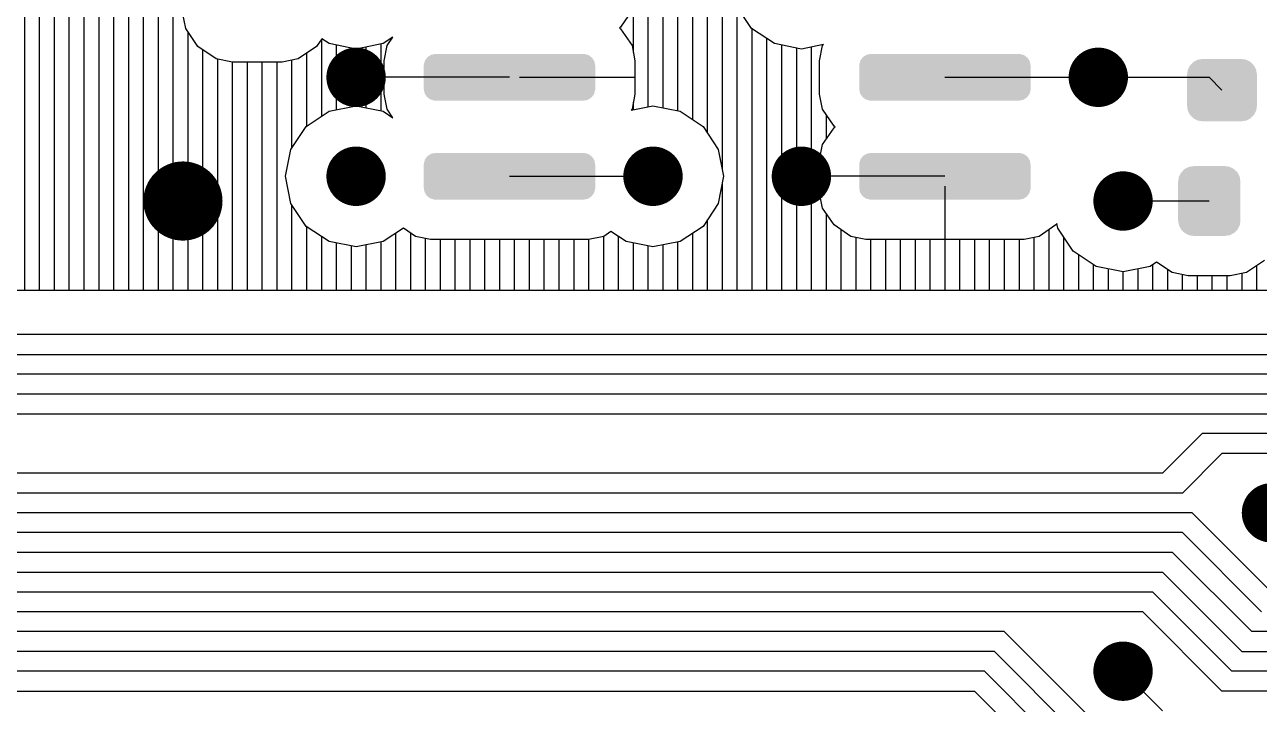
# Model space of a CAD drawing. Extents: x 295 to 953, y 10 to 290.
# Drawn here: x 750.54 to 776.68, y 183.55 to 197.93 of the extents above; entities that cross this region are included whole.
import ezdxf

# ---------------------------------------------------------------- set-up
doc = ezdxf.new("R2010")
doc.units = 0
doc.header["$LTSCALE"] = 5
doc.header["$MEASUREMENT"] = 0
doc.layers.get('0').update_dxf_attribs({"linetype": 'CONTINUOUS', "lineweight": 25})
doc.layers.add('DV-INT-A3_TOP', color=10, linetype='CONTINUOUS')

msp = doc.modelspace()

# ---------------------------------------------------------------- linework, layer by layer
for points, const_width in [([(757.243, 196.82, 1), (757.872, 196.82, 1)], 0.629), ([(772.96, 196.82, 1), (773.588, 196.82, 1)], 0.629), ([(757.243, 194.725, 1), (757.872, 194.725, 1)], 0.629), ([(763.53, 194.725, 1), (764.159, 194.725, 1)], 0.629), ([(766.673, 194.725, 1), (767.302, 194.725, 1)], 0.629), ([(753.472, 194.201, 1), (754.31, 194.201, 1)], 0.838), ([(773.484, 194.201, 1), (774.112, 194.201, 1)], 0.629), ([(776.627, 187.6, 1), (777.256, 187.6, 1)], 0.629), ([(773.484, 184.247, 1), (774.112, 184.247, 1)], 0.629)]:
    msp.add_lwpolyline(points, format="xyb", close=True, dxfattribs=dict(const_width=const_width))
for points in [[(758.992, 197.091), (759.011, 197.156), (762.616, 197.091), (762.604, 197.156)], [(759.011, 197.156), (759.017, 197.178), (762.604, 197.156), (762.591, 197.178)], [(759.017, 197.178), (759.059, 197.234), (762.591, 197.178), (762.556, 197.234)], [(759.059, 197.234), (759.072, 197.25), (762.556, 197.234), (762.534, 197.25)], [(759.072, 197.25), (759.134, 197.288), (762.534, 197.25), (762.484, 197.288)], [(759.134, 197.288), (759.149, 197.298), (762.484, 197.288), (762.451, 197.298)], [(759.149, 197.298), (759.232, 197.313), (762.451, 197.298), (762.397, 197.313)], [(759.232, 197.313), (759.238, 197.315), (762.397, 197.313), (762.373, 197.315)], [(768.212, 197.091), (768.231, 197.156), (771.836, 197.091), (771.824, 197.156)], [(768.231, 197.156), (768.238, 197.178), (771.824, 197.156), (771.811, 197.178)], [(768.238, 197.178), (768.28, 197.234), (771.811, 197.178), (771.776, 197.234)], [(768.28, 197.234), (768.292, 197.25), (771.776, 197.234), (771.754, 197.25)], [(768.292, 197.25), (768.354, 197.288), (771.754, 197.25), (771.704, 197.288)], [(768.354, 197.288), (768.369, 197.298), (771.704, 197.288), (771.671, 197.298)], [(768.369, 197.298), (768.453, 197.313), (771.671, 197.298), (771.617, 197.313)], [(768.453, 197.313), (768.459, 197.315), (771.617, 197.313), (771.593, 197.315)], [(775.221, 197.075), (775.285, 197.142), (776.568, 197.075), (776.5, 197.142)], [(775.285, 197.142), (775.297, 197.148), (776.5, 197.142), (776.493, 197.148)], [(775.297, 197.148), (775.377, 197.19), (776.493, 197.148), (776.406, 197.19)], [(775.377, 197.19), (775.397, 197.194), (776.406, 197.19), (776.399, 197.194)], [(775.397, 197.194), (775.481, 197.208), (776.399, 197.194), (776.306, 197.208)], [(758.991, 197.067), (758.992, 197.091), (762.621, 197.067), (762.616, 197.091)], [(758.991, 196.573), (758.991, 197.067), (762.621, 196.573), (762.621, 197.067)], [(768.211, 197.067), (768.212, 197.091), (771.841, 197.067), (771.836, 197.091)], [(768.211, 196.573), (768.211, 197.067), (771.841, 196.573), (771.841, 197.067)], [(775.152, 196.217), (775.152, 196.879), (776.635, 196.217), (776.635, 196.879)], [(775.154, 196.879), (775.167, 196.972), (776.633, 196.879), (776.618, 196.972)], [(775.167, 196.972), (775.172, 196.982), (776.618, 196.972), (776.617, 196.982)], [(775.172, 196.982), (775.212, 197.066), (776.617, 196.982), (776.573, 197.066)], [(775.212, 197.066), (775.221, 197.075), (776.573, 197.066), (776.568, 197.075)], [(758.996, 196.549), (758.991, 196.573), (762.619, 196.549), (762.621, 196.573)], [(759.008, 196.484), (758.996, 196.549), (762.601, 196.484), (762.619, 196.549)], [(759.021, 196.462), (759.008, 196.484), (762.594, 196.462), (762.601, 196.484)], [(759.055, 196.407), (759.021, 196.462), (762.552, 196.407), (762.594, 196.462)], [(759.077, 196.39), (759.055, 196.407), (762.54, 196.39), (762.552, 196.407)], [(759.128, 196.352), (759.077, 196.39), (762.478, 196.352), (762.54, 196.39)], [(759.161, 196.342), (759.128, 196.352), (762.462, 196.342), (762.478, 196.352)], [(759.215, 196.327), (759.161, 196.342), (762.379, 196.327), (762.462, 196.342)], [(768.216, 196.549), (768.211, 196.573), (771.84, 196.549), (771.841, 196.573)], [(768.228, 196.484), (768.216, 196.549), (771.821, 196.484), (771.84, 196.549)], [(768.241, 196.462), (768.228, 196.484), (771.815, 196.462), (771.821, 196.484)], [(768.276, 196.407), (768.241, 196.462), (771.772, 196.407), (771.815, 196.462)], [(768.298, 196.39), (768.276, 196.407), (771.76, 196.39), (771.772, 196.407)], [(768.348, 196.352), (768.298, 196.39), (771.698, 196.352), (771.76, 196.39)], [(768.381, 196.342), (768.348, 196.352), (771.683, 196.342), (771.698, 196.352)], [(768.435, 196.327), (768.381, 196.342), (771.6, 196.327), (771.683, 196.342)], [(759.238, 196.326), (759.215, 196.327), (762.373, 196.326), (762.379, 196.327)], [(768.459, 196.326), (768.435, 196.327), (771.593, 196.326), (771.6, 196.327)], [(775.169, 196.124), (775.154, 196.217), (776.62, 196.124), (776.633, 196.217)], [(775.17, 196.113), (775.169, 196.124), (776.615, 196.113), (776.62, 196.124)], [(775.214, 196.029), (775.17, 196.113), (776.575, 196.029), (776.615, 196.113)], [(775.219, 196.02), (775.214, 196.029), (776.566, 196.02), (776.575, 196.029)], [(775.287, 195.954), (775.219, 196.02), (776.502, 195.954), (776.566, 196.02)], [(775.294, 195.947), (775.287, 195.954), (776.49, 195.947), (776.502, 195.954)], [(775.381, 195.905), (775.294, 195.947), (776.41, 195.905), (776.49, 195.947)], [(775.388, 195.902), (775.381, 195.905), (776.39, 195.902), (776.41, 195.905)], [(775.481, 195.888), (775.388, 195.902), (776.306, 195.888), (776.39, 195.902)], [(758.992, 194.995), (759.011, 195.061), (762.616, 194.995), (762.604, 195.061)], [(759.011, 195.061), (759.017, 195.083), (762.604, 195.061), (762.591, 195.083)], [(759.017, 195.083), (759.059, 195.138), (762.591, 195.083), (762.556, 195.138)], [(759.059, 195.138), (759.072, 195.155), (762.556, 195.138), (762.534, 195.155)], [(759.072, 195.155), (759.134, 195.193), (762.534, 195.155), (762.484, 195.193)], [(759.134, 195.193), (759.149, 195.202), (762.484, 195.193), (762.451, 195.202)], [(759.149, 195.202), (759.232, 195.218), (762.451, 195.202), (762.397, 195.218)], [(759.232, 195.218), (759.238, 195.219), (762.397, 195.218), (762.373, 195.219)], [(768.212, 194.995), (768.231, 195.061), (771.836, 194.995), (771.824, 195.061)], [(768.231, 195.061), (768.238, 195.083), (771.824, 195.061), (771.811, 195.083)], [(768.238, 195.083), (768.28, 195.138), (771.811, 195.083), (771.776, 195.138)], [(768.28, 195.138), (768.292, 195.155), (771.776, 195.138), (771.754, 195.155)], [(768.292, 195.155), (768.354, 195.193), (771.754, 195.155), (771.704, 195.193)], [(768.354, 195.193), (768.369, 195.202), (771.704, 195.193), (771.671, 195.202)], [(768.369, 195.202), (768.453, 195.218), (771.671, 195.202), (771.617, 195.218)], [(768.453, 195.218), (768.459, 195.219), (771.617, 195.218), (771.593, 195.219)], [(758.991, 194.972), (758.992, 194.995), (762.621, 194.972), (762.616, 194.995)], [(758.991, 194.477), (758.991, 194.972), (762.621, 194.477), (762.621, 194.972)], [(768.211, 194.972), (768.212, 194.995), (771.841, 194.972), (771.836, 194.995)], [(768.211, 194.477), (768.211, 194.972), (771.841, 194.477), (771.841, 194.972)], [(774.984, 194.717), (775.025, 194.8), (776.268, 194.717), (776.224, 194.8)], [(775.025, 194.8), (775.034, 194.809), (776.224, 194.8), (776.219, 194.809)], [(775.034, 194.809), (775.098, 194.875), (776.219, 194.809), (776.15, 194.875)], [(775.098, 194.875), (775.111, 194.882), (776.15, 194.875), (776.143, 194.882)], [(775.111, 194.882), (775.191, 194.923), (776.143, 194.882), (776.056, 194.923)], [(775.191, 194.923), (775.212, 194.927), (776.056, 194.923), (776.049, 194.927)], [(775.212, 194.927), (775.294, 194.94), (776.049, 194.927), (775.956, 194.94)], [(775.294, 194.94), (775.294, 194.943), (775.956, 194.94), (775.956, 194.943)], [(774.965, 194.614), (774.979, 194.706), (776.285, 194.614), (776.27, 194.706)], [(774.965, 194.611), (774.965, 194.614), (776.285, 194.611), (776.285, 194.614)], [(774.965, 193.79), (774.965, 194.611), (776.285, 193.79), (776.285, 194.611)], [(774.979, 194.706), (774.984, 194.717), (776.27, 194.706), (776.268, 194.717)], [(758.996, 194.454), (758.991, 194.477), (762.619, 194.454), (762.621, 194.477)], [(759.008, 194.388), (758.996, 194.454), (762.601, 194.388), (762.619, 194.454)], [(759.021, 194.367), (759.008, 194.388), (762.594, 194.367), (762.601, 194.388)], [(759.055, 194.311), (759.021, 194.367), (762.552, 194.311), (762.594, 194.367)], [(759.077, 194.294), (759.055, 194.311), (762.54, 194.294), (762.552, 194.311)], [(759.128, 194.256), (759.077, 194.294), (762.478, 194.256), (762.54, 194.294)], [(759.161, 194.247), (759.128, 194.256), (762.462, 194.247), (762.478, 194.256)], [(759.215, 194.231), (759.161, 194.247), (762.379, 194.231), (762.462, 194.247)], [(768.216, 194.454), (768.211, 194.477), (771.84, 194.454), (771.841, 194.477)], [(768.228, 194.388), (768.216, 194.454), (771.821, 194.388), (771.84, 194.454)], [(768.241, 194.367), (768.228, 194.388), (771.815, 194.367), (771.821, 194.388)], [(768.276, 194.311), (768.241, 194.367), (771.772, 194.311), (771.815, 194.367)], [(768.298, 194.294), (768.276, 194.311), (771.76, 194.294), (771.772, 194.311)], [(768.348, 194.256), (768.298, 194.294), (771.698, 194.256), (771.76, 194.294)], [(768.381, 194.247), (768.348, 194.256), (771.683, 194.247), (771.698, 194.256)], [(768.435, 194.231), (768.381, 194.247), (771.6, 194.231), (771.683, 194.247)], [(759.238, 194.23), (759.215, 194.231), (762.373, 194.23), (762.379, 194.231)], [(768.459, 194.23), (768.435, 194.231), (771.593, 194.23), (771.6, 194.231)], [(774.965, 193.788), (774.965, 193.79), (776.285, 193.788), (776.285, 193.79)], [(774.981, 193.696), (774.965, 193.788), (776.271, 193.696), (776.285, 193.788)], [(774.983, 193.685), (774.981, 193.696), (776.266, 193.685), (776.271, 193.696)], [(775.027, 193.602), (774.983, 193.685), (776.226, 193.602), (776.266, 193.685)], [(775.032, 193.592), (775.027, 193.602), (776.216, 193.592), (776.226, 193.602)], [(775.1, 193.527), (775.032, 193.592), (776.153, 193.527), (776.216, 193.592)], [(775.107, 193.52), (775.1, 193.527), (776.14, 193.52), (776.153, 193.527)], [(775.195, 193.478), (775.107, 193.52), (776.06, 193.478), (776.14, 193.52)], [(775.202, 193.475), (775.195, 193.478), (776.038, 193.475), (776.06, 193.478)], [(775.294, 193.462), (775.202, 193.475), (775.956, 193.462), (776.038, 193.475)], [(775.294, 193.459), (775.294, 193.462), (775.956, 193.459), (775.956, 193.462)]]:
    msp.add_solid(points)
at = {"layer": 'DV-INT-A3_TOP', "color": 7}
for p, q in [((750.542, 192.315), (750.542, 219.866)), ((763.744, 196.196), (763.744, 219.866)), ((764.058, 196.175), (764.058, 219.866)), ((764.372, 196.112), (764.372, 219.866)), ((764.687, 195.927), (764.687, 219.866)), ((765.001, 195.638), (765.001, 219.866)), ((765.315, 194.867), (765.315, 219.866)), ((750.856, 192.315), (750.856, 208.781)), ((751.171, 192.315), (751.171, 208.316)), ((751.485, 192.315), (751.485, 208.106)), ((751.799, 192.315), (751.799, 207.96)), ((752.114, 192.315), (752.114, 207.901)), ((752.428, 192.315), (752.428, 207.901)), ((752.742, 192.315), (752.742, 207.901)), ((753.057, 192.315), (753.057, 207.901)), ((753.371, 192.315), (753.371, 207.901)), ((753.685, 192.315), (753.685, 207.901)), ((753.954, 197.855), (753.882, 198.195)), ((763.4, 198.241), (763.157, 197.885)), ((763.429, 197.344), (763.429, 198.388)), ((765.931, 197.855), (765.609, 198.341)), ((765.63, 192.315), (765.63, 198.312)), ((754.209, 197.47), (753.954, 197.855)), ((754, 192.315), (754, 197.788)), ((758.337, 197.671), (758.132, 197.533)), ((758.216, 197.491), (758.337, 197.671)), ((763.157, 197.885), (763.132, 197.868)), ((763.132, 197.868), (763.157, 197.847)), ((763.157, 197.847), (763.4, 197.491)), ((766.418, 197.533), (765.931, 197.855)), ((765.944, 192.315), (765.944, 197.851)), ((754.595, 197.21), (754.209, 197.47)), ((754.314, 192.315), (754.314, 197.403)), ((756.72, 197.47), (756.334, 197.21)), ((756.833, 197.637), (756.72, 197.47)), ((756.829, 195.999), (756.829, 197.629)), ((756.988, 197.533), (756.833, 197.637)), ((757.558, 197.419), (756.988, 197.533)), ((757.143, 196.133), (757.143, 197.503)), ((757.457, 196.196), (757.457, 197.44)), ((758.132, 197.533), (757.558, 197.419)), ((757.772, 196.175), (757.772, 197.461)), ((758.086, 196.112), (758.086, 197.524)), ((758.153, 197.172), (758.216, 197.491)), ((763.4, 197.491), (763.463, 197.172)), ((766.258, 192.315), (766.258, 197.637)), ((766.988, 197.419), (766.418, 197.533)), ((766.573, 192.315), (766.573, 197.503)), ((766.887, 192.315), (766.887, 197.44)), ((767.453, 197.512), (766.988, 197.419)), ((767.201, 192.315), (767.201, 197.461)), ((767.373, 197.172), (767.436, 197.491)), ((767.436, 197.491), (767.453, 197.512)), ((754.938, 197.143), (754.595, 197.21)), ((754.628, 192.315), (754.628, 197.206)), ((755.99, 197.143), (754.938, 197.143)), ((754.943, 192.315), (754.943, 197.143)), ((755.257, 192.315), (755.257, 197.143)), ((755.571, 192.315), (755.571, 197.143)), ((755.886, 192.315), (755.886, 197.143)), ((756.334, 197.21), (755.99, 197.143)), ((756.2, 195.324), (756.2, 197.185)), ((756.514, 195.785), (756.514, 197.331)), ((758.153, 196.464), (758.153, 197.172)), ((763.463, 197.172), (763.463, 196.464)), ((767.373, 196.464), (767.373, 197.172)), ((760.806, 196.82), (757.558, 196.82)), ((760.596, 196.82), (758.153, 196.82)), ((761.015, 196.82), (763.463, 196.82)), ((770.026, 196.82), (773.798, 196.82)), ((773.798, 196.82), (773.274, 196.82)), ((773.798, 196.82), (775.625, 196.82)), ((775.625, 196.82), (775.893, 196.548)), ((758.216, 196.145), (758.153, 196.464)), ((763.463, 196.464), (763.4, 196.145)), ((767.436, 196.145), (767.373, 196.464)), ((756.502, 195.781), (756.988, 196.103)), ((756.988, 196.103), (757.558, 196.217)), ((757.558, 196.217), (758.132, 196.103)), ((758.132, 196.103), (758.337, 195.965)), ((758.337, 195.965), (758.216, 196.145)), ((763.383, 196.124), (763.844, 196.217)), ((763.4, 196.145), (763.383, 196.124)), ((763.429, 196.133), (763.429, 196.292)), ((763.844, 196.217), (764.418, 196.103)), ((764.418, 196.103), (764.905, 195.781)), ((767.679, 195.789), (767.436, 196.145)), ((767.516, 195.508), (767.516, 196.032)), ((756.179, 195.295), (756.502, 195.781)), ((764.905, 195.781), (765.227, 195.295)), ((767.436, 195.395), (767.679, 195.751)), ((767.704, 195.772), (767.679, 195.789)), ((767.679, 195.751), (767.704, 195.772)), ((756.066, 194.725), (756.179, 195.295)), ((765.227, 195.295), (765.341, 194.725)), ((767.373, 195.077), (767.436, 195.395)), ((767.373, 194.368), (767.373, 195.077)), ((756.179, 194.15), (756.066, 194.725)), ((760.806, 194.725), (763.844, 194.725)), ((765.341, 194.725), (765.227, 194.15)), ((765.315, 192.315), (765.315, 194.578)), ((770.026, 194.725), (766.988, 194.725)), ((769.816, 194.725), (767.373, 194.725)), ((770.026, 194.515), (770.026, 193.388)), ((767.436, 194.05), (767.373, 194.368)), ((756.502, 193.664), (756.179, 194.15)), ((756.2, 192.315), (756.2, 194.121)), ((765.227, 194.15), (764.905, 193.664)), ((767.679, 193.694), (767.436, 194.05)), ((775.625, 194.201), (773.798, 194.201)), ((765.001, 192.315), (765.001, 193.807)), ((767.516, 192.315), (767.516, 193.937)), ((756.988, 193.342), (756.502, 193.664)), ((756.514, 192.315), (756.514, 193.66)), ((758.559, 193.627), (758.132, 193.342)), ((758.4, 192.315), (758.4, 193.518)), ((758.815, 193.451), (758.559, 193.627)), ((758.715, 192.315), (758.715, 193.522)), ((762.952, 193.555), (762.801, 193.451)), ((763.274, 193.342), (762.952, 193.555)), ((764.905, 193.664), (764.418, 193.342)), ((764.687, 192.315), (764.687, 193.518)), ((768.035, 193.451), (767.679, 193.694)), ((767.83, 192.315), (767.83, 193.593)), ((772.377, 193.694), (772.021, 193.451)), ((772.231, 192.315), (772.231, 193.593)), ((772.398, 193.723), (772.377, 193.694)), ((772.419, 193.627), (772.398, 193.723)), ((772.742, 193.14), (772.419, 193.627)), ((756.829, 192.315), (756.829, 193.446)), ((757.558, 193.228), (756.988, 193.342)), ((757.143, 192.315), (757.143, 193.312)), ((757.457, 192.315), (757.457, 193.249)), ((758.132, 193.342), (757.558, 193.228)), ((757.772, 192.315), (757.772, 193.27)), ((758.086, 192.315), (758.086, 193.333)), ((759.134, 193.388), (758.815, 193.451)), ((759.029, 192.315), (759.029, 193.409)), ((762.482, 193.388), (759.134, 193.388)), ((759.343, 192.315), (759.343, 193.388)), ((759.658, 192.315), (759.658, 193.388)), ((759.972, 192.315), (759.972, 193.388)), ((760.286, 192.315), (760.286, 193.388)), ((760.6, 192.315), (760.6, 193.388)), ((760.915, 192.315), (760.915, 193.388)), ((761.229, 192.315), (761.229, 193.388)), ((761.543, 192.315), (761.543, 193.388)), ((761.858, 192.315), (761.858, 193.388)), ((762.172, 192.315), (762.172, 193.388)), ((762.801, 193.451), (762.482, 193.388)), ((762.486, 192.315), (762.486, 193.388)), ((762.801, 192.315), (762.801, 193.451)), ((763.115, 192.315), (763.115, 193.446)), ((763.844, 193.228), (763.274, 193.342)), ((763.429, 192.315), (763.429, 193.312)), ((763.744, 192.315), (763.744, 193.249)), ((764.418, 193.342), (763.844, 193.228)), ((764.058, 192.315), (764.058, 193.27)), ((764.372, 192.315), (764.372, 193.333)), ((768.354, 193.388), (768.035, 193.451)), ((768.144, 192.315), (768.144, 193.43)), ((771.702, 193.388), (768.354, 193.388)), ((768.459, 192.315), (768.459, 193.388)), ((768.773, 192.315), (768.773, 193.388)), ((769.087, 192.315), (769.087, 193.388)), ((769.402, 192.315), (769.402, 193.388)), ((769.716, 192.315), (769.716, 193.388)), ((770.03, 192.315), (770.03, 193.388)), ((770.345, 192.315), (770.345, 193.388)), ((770.659, 192.315), (770.659, 193.388)), ((770.973, 192.315), (770.973, 193.388)), ((771.288, 192.315), (771.288, 193.388)), ((771.602, 192.315), (771.602, 193.388)), ((772.021, 193.451), (771.702, 193.388)), ((771.916, 192.315), (771.916, 193.43)), ((772.545, 192.315), (772.545, 193.438)), ((773.228, 192.818), (772.742, 193.14)), ((772.859, 192.315), (772.859, 193.065)), ((776.795, 192.943), (776.409, 192.688)), ((773.173, 192.315), (773.173, 192.855)), ((773.798, 192.705), (773.228, 192.818)), ((773.488, 192.315), (773.488, 192.767)), ((774.372, 192.818), (773.798, 192.705)), ((773.802, 192.315), (773.802, 192.705)), ((774.116, 192.315), (774.116, 192.767)), ((774.506, 192.906), (774.372, 192.818)), ((774.431, 192.315), (774.431, 192.855)), ((774.837, 192.688), (774.506, 192.906)), ((774.745, 192.315), (774.745, 192.751)), ((775.177, 192.616), (774.837, 192.688)), ((776.409, 192.688), (776.069, 192.616)), ((776.631, 192.315), (776.631, 192.834)), ((775.059, 192.315), (775.059, 192.642)), ((776.069, 192.616), (775.177, 192.616)), ((775.374, 192.315), (775.374, 192.616)), ((775.688, 192.315), (775.688, 192.616)), ((776.002, 192.315), (776.002, 192.616)), ((776.317, 192.315), (776.317, 192.667)), ((736.473, 192.315), (780.273, 192.315)), ((780.084, 191.372), (736.079, 191.372)), ((735.66, 190.953), (779.665, 190.953)), ((779.246, 190.534), (735.241, 190.534)), ((778.827, 190.114), (734.822, 190.114)), ((734.403, 189.695), (778.408, 189.695)), ((775.474, 189.276), (774.636, 188.438)), ((777.989, 189.276), (775.474, 189.276)), ((775.893, 188.857), (775.055, 188.019)), ((777.57, 188.857), (775.893, 188.857)), ((774.636, 188.438), (734.822, 188.438)), ((775.055, 188.019), (734.403, 188.019)), ((775.265, 187.6), (733.983, 187.6)), ((776.941, 185.923), (775.265, 187.6)), ((775.055, 187.181), (733.564, 187.181)), ((776.732, 185.504), (775.055, 187.181)), ((774.846, 186.762), (731.888, 186.762)), ((776.522, 185.085), (774.846, 186.762)), ((730.212, 186.343), (774.636, 186.343)), ((774.636, 186.343), (776.313, 184.666)), ((774.427, 185.923), (729.792, 185.923)), ((776.103, 184.247), (774.427, 185.923)), ((774.217, 185.504), (729.373, 185.504)), ((775.893, 183.828), (774.217, 185.504)), ((771.283, 185.085), (728.954, 185.085)), ((773.379, 182.99), (771.283, 185.085)), ((838.549, 185.085), (776.522, 185.085)), ((771.074, 184.666), (728.535, 184.666)), ((773.169, 182.571), (771.074, 184.666)), ((776.313, 184.666), (838.13, 184.666)), ((770.864, 184.247), (728.116, 184.247)), ((772.96, 182.152), (770.864, 184.247)), ((774.636, 183.409), (773.798, 184.247)), ((837.711, 184.247), (776.103, 184.247)), ((727.697, 183.828), (770.655, 183.828)), ((770.655, 183.828), (772.75, 181.732)), ((837.292, 183.828), (775.893, 183.828))]:
    msp.add_line(p, q, dxfattribs=at)

doc.saveas('drawing.dxf')
